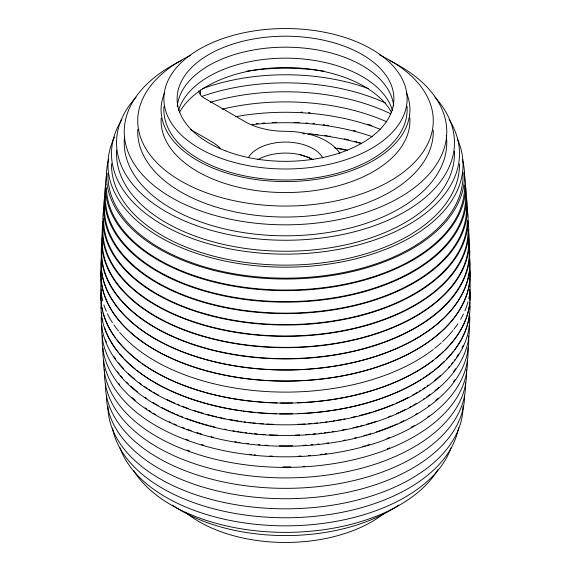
<?xml version="1.0" encoding="UTF-8"?>
<svg xmlns="http://www.w3.org/2000/svg" width="571" height="571" viewBox="0 0 571 571"><rect width="100%" height="100%" fill="white"/><g stroke="black" fill="none" stroke-linecap="round" stroke-linejoin="round"><path stroke-width="0.86" d="M257.849 159.687A39.099 22.576 0 0 1 300.011 154.691L306.913 156.761L313.151 159.687M300.011 154.691L309.032 157.625L312.009 159.437M190.693 129.581L211.063 141.344A56.843 32.818 0 0 1 220.306 148.353M200.5 89.833L200.5 94.536M210.199 102.337A164.284 94.85 0 0 1 390.814 113.843M464.573 185.618A179.08 103.387 0 0 1 287.27 290.025A179.08 103.387 0 0 1 106.427 187.659M462.424 159.666A179.08 103.387 0 0 1 285.1 279.041A179.08 103.387 0 0 1 108.704 159.202M248.321 157.682A39.099 22.576 0 0 1 285.778 142.093A39.099 22.576 0 0 1 322.851 157.981M339.902 153.421A57.792 33.368 0 0 0 285.393 131.309A56.843 32.818 0 0 1 245.095 121.694L204.347 98.169A18.95 10.942 0 0 1 198.808 90.796M202.127 96.313A160.736 92.802 0 0 1 385.589 103.044M457.428 139.088A177.545 102.509 0 0 1 283.666 267.171A177.545 102.509 0 0 1 114.521 137.047M462.945 172.156A177.545 102.509 0 0 1 286.535 278.156A177.545 102.509 0 0 1 107.998 173.356M383.519 513.814A121.644 70.233 0 0 1 186.467 513.001M202.691 88.541A155.705 89.897 0 0 1 368.374 88.562M406.388 92.759A124.421 71.832 0 0 1 285.143 181.578A124.421 71.832 0 0 1 164.783 92.359M177.274 106.406A108.383 62.574 0 0 1 285.065 47.179A108.383 62.574 0 0 1 393.676 105.906M409.828 117.961A124.421 71.832 0 0 1 285.778 192.563A124.421 71.832 0 0 1 161.158 118.283M389.415 60.512A161.272 93.109 0 0 1 403.426 195.232A161.272 93.109 0 0 1 169.666 196.503A161.272 93.109 0 0 1 179.287 61.654M180.093 61.247A161.272 93.109 0 0 1 181.585 60.512M179.679 112.08A111.152 64.173 0 0 1 285.95 67.542A111.152 64.173 0 0 1 391.592 112.573M446.279 135.42A161.272 93.109 0 0 1 286.749 235.809A161.272 93.109 0 0 1 124.542 136.862M434.916 97.149A168.966 97.555 0 0 1 285.5 240.255A168.966 97.555 0 0 1 136.084 97.149M454.409 151.215A168.966 97.555 0 0 1 284.579 251.233A168.966 97.555 0 0 1 116.648 150.144M464.052 172.963A180.115 103.986 0 0 1 285.864 290.625A180.115 103.986 0 0 1 106.856 173.377M465.258 191.092A180.115 103.986 0 0 1 285.907 301.609A180.115 103.986 0 0 1 105.692 191.556M465.165 184.719A181.05 104.529 0 0 1 285.129 302.152A181.05 104.529 0 0 1 105.928 184.297M222.155 109.154A165.818 95.735 0 0 1 386.845 121.851M466.414 204.575A181.05 104.529 0 0 1 285.179 313.136A181.05 104.529 0 0 1 104.614 204.197M466.336 197.33A181.885 105.014 0 0 1 285.129 313.615A181.885 105.014 0 0 1 104.75 196.909M235.352 116.727A166.853 96.328 0 0 1 380.086 129.253M467.378 220.627A181.885 105.014 0 0 1 283.701 324.592A181.885 105.014 0 0 1 103.622 218.55M466.9 207.423A182.62 105.435 0 0 1 285.129 325.027A182.62 105.435 0 0 1 104.186 206.995M252.018 124.671A167.788 96.87 0 0 1 372.706 136.833M468.106 229.064A182.62 105.435 0 0 1 284.437 336.005A182.62 105.435 0 0 1 102.937 227.829M300.831 112.137A167.788 96.87 0 0 1 302.537 112.237M308.483 112.651A167.788 96.87 0 0 1 310.181 112.787M367.653 124.143A167.788 96.87 0 0 1 371.792 125.527M467.999 220.927A183.262 105.806 0 0 1 285.871 336.376A183.262 105.806 0 0 1 102.937 221.355M302.63 133.728A168.623 97.356 0 0 1 304.379 133.835M307.876 134.085A168.623 97.356 0 0 1 361.543 143.685M468.712 239.185A183.262 105.806 0 0 1 284.429 347.361A183.262 105.806 0 0 1 102.345 237.95M256.336 123.707A168.623 97.356 0 0 1 258.035 123.536M262.289 123.165A168.623 97.356 0 0 1 264.851 122.972M272.553 122.522A168.623 97.356 0 0 1 276.842 122.365M294.044 122.365A168.623 97.356 0 0 1 299.197 122.558M306.042 122.965A168.623 97.356 0 0 1 307.748 123.086M312.858 123.529A168.623 97.356 0 0 1 314.55 123.693M323.165 124.699A168.623 97.356 0 0 1 324.935 124.935M326.698 125.185A168.623 97.356 0 0 1 328.461 125.449M353.299 130.452A168.623 97.356 0 0 1 355.783 131.094M468.541 231.883A183.812 106.12 0 0 1 285.871 347.682A183.812 106.12 0 0 1 102.387 232.311M334.713 148.003A169.359 97.777 0 0 1 347.239 150.508M469.262 250.162A183.812 106.12 0 0 1 284.429 358.659A183.812 106.12 0 0 1 101.795 248.927M309.553 133.785A169.359 97.777 0 0 1 312.972 134.092M315.527 134.342A169.359 97.777 0 0 1 318.076 134.62M324.828 135.47A169.359 97.777 0 0 1 327.347 135.827M329.017 136.076A169.359 97.777 0 0 1 330.688 136.341M344.299 138.874A169.359 97.777 0 0 1 348.553 139.824M354.427 141.258A169.359 97.777 0 0 1 356.918 141.915M358.574 142.365A169.359 97.777 0 0 1 361.029 143.057M469.141 243.703A184.283 106.392 0 0 1 285.878 358.938A184.283 106.392 0 0 1 101.795 244.131M469.776 262.86A184.283 106.392 0 0 1 285.165 369.922A184.283 106.392 0 0 1 101.224 262.474M337.597 148.132A170.001 98.148 0 0 1 347.089 150.08M469.747 258.128A184.49 106.513 0 0 1 285.129 370.037A184.49 106.513 0 0 1 101.288 257.692M469.847 270.397A184.49 106.513 0 0 1 285.172 381.021A184.49 106.513 0 0 1 101.174 270.019M469.869 279.362A184.676 106.62 0 0 1 468.784 298.583M467.984 301.888A184.676 106.62 0 0 1 464.887 310.838M463.438 314.036A184.676 106.62 0 0 1 460.619 319.353M457.899 323.721A184.676 106.62 0 0 1 453.802 329.381M452.703 330.766A184.676 106.62 0 0 1 442.539 341.601M441.262 342.778A184.676 106.62 0 0 1 434.61 348.403M433.225 349.481A184.676 106.62 0 0 1 119.61 332.343M118.497 331.016A184.676 106.62 0 0 1 113.872 324.856M112.458 322.751A184.676 106.62 0 0 1 107.427 313.75M106.334 311.359A184.676 106.62 0 0 1 103.901 304.885M102.73 300.774A184.676 106.62 0 0 1 101.317 293.301M101.131 291.624A184.676 106.62 0 0 1 101.16 279.062M469.747 302.059A184.49 106.513 0 0 1 285.129 413.975A184.49 106.513 0 0 1 101.288 301.631M469.626 303.165A184.49 106.513 0 0 1 445.023 349.98M443.139 351.807A184.49 106.513 0 0 1 435.323 358.631M433.282 360.237A184.49 106.513 0 0 1 297.534 402.762M292.431 402.919A184.49 106.513 0 0 1 280.511 402.955M277.106 402.883A184.49 106.513 0 0 1 257.914 401.791M256.143 401.634A184.49 106.513 0 0 1 142.315 363.641M140.916 362.635A184.49 106.513 0 0 1 127.247 351.222M126.034 350.037A184.49 106.513 0 0 1 116.927 339.752M115.406 337.725A184.49 106.513 0 0 1 103.23 312.951M102.794 311.252A184.49 106.513 0 0 1 102.066 307.833M101.774 306.12A184.49 106.513 0 0 1 101.417 303.551M101.174 300.967A184.49 106.513 0 0 1 101.153 292.366M469.826 291.988A184.49 106.513 0 0 1 469.847 300.589M469.755 316.505A184.283 106.392 0 0 1 285.871 424.838A184.283 106.392 0 0 1 101.238 316.934M469.505 313.286A184.283 106.392 0 0 1 469.084 316.712M468.948 317.569A184.283 106.392 0 0 1 468.641 319.282M468.284 320.988A184.283 106.392 0 0 1 466.935 326.084M466.671 326.926A184.283 106.392 0 0 1 462.931 336.198M462.56 336.961A184.283 106.392 0 0 1 461.818 338.403M461.04 339.845A184.283 106.392 0 0 1 454.616 349.73M453.01 351.807A184.283 106.392 0 0 1 446.658 359.059M444.224 361.522A184.283 106.392 0 0 1 434.481 370.079M433.118 371.15A184.283 106.392 0 0 1 423.268 378.123M421.812 379.058A184.283 106.392 0 0 1 349.388 407.259M347.703 407.615A184.283 106.392 0 0 1 298.033 413.611M292.673 413.775A184.283 106.392 0 0 1 279.669 413.804M276.264 413.725A184.283 106.392 0 0 1 257.942 412.662M255.301 412.419A184.283 106.392 0 0 1 243.046 410.992M241.305 410.749A184.283 106.392 0 0 1 137.019 370.479M135.705 369.437A184.283 106.392 0 0 1 125.028 359.766M123.3 357.967A184.283 106.392 0 0 1 119.81 354.034M118.704 352.7A184.283 106.392 0 0 1 104.45 327.304M102.801 321.366A184.283 106.392 0 0 1 102.266 318.804M101.731 315.385A184.283 106.392 0 0 1 101.452 312.808M101.224 308.511A184.283 106.392 0 0 1 101.224 306.798M469.776 306.413A184.283 106.392 0 0 1 469.776 308.133M469.198 325.77A183.812 106.12 0 0 1 285.129 435.552A183.812 106.12 0 0 1 101.824 325.342M463.195 345.583A183.812 106.12 0 0 1 462.103 347.867M458.663 354.034A183.812 106.12 0 0 1 456.707 357.068M455.201 359.216A183.812 106.12 0 0 1 454.181 360.608M452.582 362.678A183.812 106.12 0 0 1 451.468 364.048M449.748 366.09A183.812 106.12 0 0 1 448.556 367.431M440.626 375.368A183.812 106.12 0 0 1 434.774 380.372M428.528 385.104A183.812 106.12 0 0 1 427.158 386.075M425.06 387.509A183.812 106.12 0 0 1 422.918 388.93M420.734 390.321A183.812 106.12 0 0 1 419.25 391.242M417.751 392.149A183.812 106.12 0 0 1 415.474 393.483M414.732 393.911A183.812 106.12 0 0 1 412.483 395.175M408.65 397.23A183.812 106.12 0 0 1 396.103 403.205M393.704 404.232A183.812 106.12 0 0 1 373.57 411.591M371.921 412.105A183.812 106.12 0 0 1 359.259 415.645M356.675 416.288A183.812 106.12 0 0 1 351.722 417.444M345.02 418.85A183.812 106.12 0 0 1 343.335 419.178M341.636 419.499A183.812 106.12 0 0 1 339.945 419.806M339.088 419.956A183.812 106.12 0 0 1 336.533 420.399M334.813 420.677A183.812 106.12 0 0 1 333.093 420.948M331.373 421.212A183.812 106.12 0 0 1 329.645 421.462M327.04 421.819A183.812 106.12 0 0 1 325.306 422.048M322.694 422.376A183.812 106.12 0 0 1 320.952 422.576M317.447 422.954A183.812 106.12 0 0 1 314.807 423.211M311.281 423.518A183.812 106.12 0 0 1 308.633 423.725M305.1 423.96A183.812 106.12 0 0 1 297.998 424.324M273.066 424.324A183.812 106.12 0 0 1 266.857 424.025M263.317 423.789A183.812 106.12 0 0 1 259.784 423.525M255.373 423.132A183.812 106.12 0 0 1 252.746 422.868M250.997 422.683A183.812 106.12 0 0 1 248.371 422.383M245.758 422.062A183.812 106.12 0 0 1 244.024 421.833M241.419 421.469A183.812 106.12 0 0 1 239.692 421.22M237.964 420.955A183.812 106.12 0 0 1 235.395 420.549M234.538 420.406A183.812 106.12 0 0 1 229.306 419.485M224.981 418.65A183.812 106.12 0 0 1 218.151 417.187M216.452 416.794A183.812 106.12 0 0 1 207.223 414.46M203.098 413.311A183.812 106.12 0 0 1 200.657 412.583M199.8 412.326A183.812 106.12 0 0 1 193.89 410.449M188.102 408.443A183.812 106.12 0 0 1 185.661 407.551M184.854 407.244A183.812 106.12 0 0 1 182.313 406.267M178.973 404.925A183.812 106.12 0 0 1 177.317 404.239M174.862 403.19A183.812 106.12 0 0 1 166.882 399.514M158.467 395.146A183.812 106.12 0 0 1 156.254 393.904M155.526 393.483A183.812 106.12 0 0 1 153.185 392.106M151.643 391.178A183.812 106.12 0 0 1 148.624 389.279M147.147 388.316A183.812 106.12 0 0 1 144.249 386.353M141.451 384.362A183.812 106.12 0 0 1 139.395 382.841M134.806 379.208A183.812 106.12 0 0 1 128.439 373.577M123.714 368.816A183.812 106.12 0 0 1 118.597 362.899M115.506 358.809A183.812 106.12 0 0 1 113.986 356.604M106.37 342.236A183.812 106.12 0 0 1 105.492 339.923M469.312 318.254A183.812 106.12 0 0 1 469.262 320.823M468.598 335.905A183.262 105.806 0 0 1 285.129 446.222A183.262 105.806 0 0 1 102.437 335.477M455.679 368.688A183.262 105.806 0 0 1 453.674 371.471M438.849 387.366A183.262 105.806 0 0 1 434.988 390.635M430.227 394.34A183.262 105.806 0 0 1 426.737 396.852M424.646 398.287A183.262 105.806 0 0 1 423.225 399.229M416.602 403.362A183.262 105.806 0 0 1 415.088 404.247M414.346 404.668A183.262 105.806 0 0 1 412.854 405.51M411.348 406.345A183.262 105.806 0 0 1 409.828 407.166M405.153 409.571A183.262 105.806 0 0 1 400.471 411.827M398.922 412.54A183.262 105.806 0 0 1 396.567 413.59M390.957 415.959A183.262 105.806 0 0 1 388.508 416.937M376.567 421.248A183.262 105.806 0 0 1 372.485 422.554M371.664 422.811A183.262 105.806 0 0 1 366.675 424.289M363.299 425.231A183.262 105.806 0 0 1 360.751 425.902M359.045 426.344A183.262 105.806 0 0 1 353.178 427.758M346.526 429.199A183.262 105.806 0 0 1 342.315 430.02M333.814 431.49A183.262 105.806 0 0 1 332.094 431.762M329.51 432.14A183.262 105.806 0 0 1 327.783 432.383M326.055 432.611A183.262 105.806 0 0 1 324.321 432.832M321.716 433.146A183.262 105.806 0 0 1 319.096 433.439M315.599 433.796A183.262 105.806 0 0 1 312.965 434.039M309.446 434.331A183.262 105.806 0 0 1 305.92 434.574M299.732 434.916A183.262 105.806 0 0 1 295.3 435.088M277.542 435.138A183.262 105.806 0 0 1 269.562 434.838M265.151 434.581A183.262 105.806 0 0 1 261.618 434.331M257.221 433.967A183.262 105.806 0 0 1 254.587 433.717M251.968 433.453A183.262 105.806 0 0 1 249.356 433.161M246.743 432.847A183.262 105.806 0 0 1 245.009 432.618M242.411 432.268A183.262 105.806 0 0 1 240.691 432.026M238.971 431.769A183.262 105.806 0 0 1 237.25 431.505M234.688 431.091A183.262 105.806 0 0 1 232.947 430.791M226.023 429.506A183.262 105.806 0 0 1 224.303 429.164M214.967 427.087A183.262 105.806 0 0 1 209.942 425.823M208.279 425.388A183.262 105.806 0 0 1 205.803 424.71M204.161 424.246A183.262 105.806 0 0 1 185.96 418.265M182.62 416.994A183.262 105.806 0 0 1 180.115 415.995M178.459 415.31A183.262 105.806 0 0 1 176.004 414.275M174.383 413.568A183.262 105.806 0 0 1 171.978 412.49M170.394 411.762A183.262 105.806 0 0 1 161.843 407.516M158.103 405.489A183.262 105.806 0 0 1 156.64 404.661M155.912 404.247A183.262 105.806 0 0 1 152.807 402.412M146.833 398.608A183.262 105.806 0 0 1 144.67 397.138M137.425 391.77A183.262 105.806 0 0 1 130.788 386.139M128.297 383.812A183.262 105.806 0 0 1 126.498 382.042M122.43 377.709A183.262 105.806 0 0 1 120.724 375.739M119.096 373.755A183.262 105.806 0 0 1 117.533 371.75M468.013 347.76A182.62 105.435 0 0 1 285.871 456.836A182.62 105.435 0 0 1 102.966 348.189M455.087 379.537A182.62 105.435 0 0 1 453.602 381.614M438.314 398.144A182.62 105.435 0 0 1 435.773 400.328M429.72 405.096A182.62 105.435 0 0 1 428.314 406.131M417.644 413.19A182.62 105.435 0 0 1 415.395 414.532M403.947 420.663A182.62 105.435 0 0 1 402.362 421.434M401.599 421.798A182.62 105.435 0 0 1 400.071 422.519M396.959 423.932A182.62 105.435 0 0 1 394.597 424.967M393.005 425.645A182.62 105.435 0 0 1 388.152 427.615M387.331 427.936A182.62 105.435 0 0 1 376.475 431.833M370.543 433.724A182.62 105.435 0 0 1 368.059 434.46M366.389 434.945A182.62 105.435 0 0 1 363.87 435.644M356.218 437.622A182.62 105.435 0 0 1 354.584 438.014M345.476 440.005A182.62 105.435 0 0 1 343.799 440.334M328.496 442.889A182.62 105.435 0 0 1 326.776 443.125M318.982 444.067A182.62 105.435 0 0 1 317.24 444.245M312.872 444.659A182.62 105.435 0 0 1 311.116 444.809M306.727 445.137A182.62 105.435 0 0 1 303.208 445.351M292.609 445.773A182.62 105.435 0 0 1 279.34 445.794M267.856 445.359A182.62 105.435 0 0 1 265.215 445.202M259.948 444.816A182.62 105.435 0 0 1 258.192 444.666M248.613 443.674A182.62 105.435 0 0 1 246.879 443.467M239.984 442.525A182.62 105.435 0 0 1 238.271 442.261M236.565 441.997A182.62 105.435 0 0 1 234.867 441.718M213.54 437.322A182.62 105.435 0 0 1 211.034 436.687M201.206 433.946A182.62 105.435 0 0 1 196.988 432.64M191.178 430.698A182.62 105.435 0 0 1 187.11 429.242M184.661 428.321A182.62 105.435 0 0 1 182.149 427.344M176.389 424.96A182.62 105.435 0 0 1 173.969 423.903M170.793 422.454A182.62 105.435 0 0 1 169.216 421.712M155.583 414.517A182.62 105.435 0 0 1 153.271 413.14M151.001 411.734A182.62 105.435 0 0 1 148.774 410.313M146.59 408.865A182.62 105.435 0 0 1 145.162 407.887M135.227 400.328A182.62 105.435 0 0 1 131.965 397.502M119.674 384.583A182.62 105.435 0 0 1 118.632 383.255M467.356 360.465A181.885 105.014 0 0 1 285.871 467.392A181.885 105.014 0 0 1 103.636 360.893M429.142 415.816A181.885 105.014 0 0 1 427.736 416.844M414.111 425.652A181.885 105.014 0 0 1 411.156 427.322M389.358 437.607A181.885 105.014 0 0 1 386.924 438.571M369.373 444.581A181.885 105.014 0 0 1 366.896 445.309M365.233 445.78A181.885 105.014 0 0 1 362.713 446.479M326.605 453.695A181.885 105.014 0 0 1 324.885 453.916M322.301 454.238A181.885 105.014 0 0 1 320.581 454.437M310.139 455.444A181.885 105.014 0 0 1 308.39 455.572M301.381 456.008A181.885 105.014 0 0 1 298.747 456.129M272.317 456.136A181.885 105.014 0 0 1 269.683 456.015M255.694 454.987A181.885 105.014 0 0 1 253.952 454.816M251.354 454.545A181.885 105.014 0 0 1 249.627 454.345M203.961 445.266A181.885 105.014 0 0 1 201.542 444.552M188.309 440.162A181.885 105.014 0 0 1 185.903 439.27M466.443 369.765A181.05 104.529 0 0 1 285.129 477.898A181.05 104.529 0 0 1 104.586 369.337M389.686 447.871A181.05 104.529 0 0 1 387.266 448.835M304.8 466.314A181.05 104.529 0 0 1 303.058 466.421M290.796 466.864A181.05 104.529 0 0 1 282.902 466.9M189.565 451.033A181.05 104.529 0 0 1 187.16 450.148M465.586 382.449A180.115 103.986 0 0 1 286.599 488.341A180.115 103.986 0 0 1 105.385 383.719M464.58 395.332A179.08 103.387 0 0 1 285.5 498.726A179.08 103.387 0 0 1 106.42 395.332M463.045 406.109A177.545 102.509 0 0 1 285.864 508.825A177.545 102.509 0 0 1 107.955 406.531M458.563 427.686A173.998 100.453 0 0 1 285.85 517.761A173.998 100.453 0 0 1 112.508 428.086M451.069 447.757A168.966 97.555 0 0 1 285.157 525.841A168.966 97.555 0 0 1 119.796 447.364M438.028 469.512A161.272 93.109 0 0 1 286.478 532.379A161.272 93.109 0 0 1 133.621 470.583M449.127 119.517A173.998 100.453 0 0 1 285.5 254.145A173.998 100.453 0 0 1 121.873 119.517M246.322 71.282A148.01 85.45 0 0 1 324.678 71.282M459.491 163.891A173.998 100.453 0 0 1 285.314 265.13A173.998 100.453 0 0 1 111.509 163.677M398.744 505.071A147.775 85.315 0 0 1 172.256 505.071M406.987 106.192A121.644 70.233 0 0 1 285.771 179.979A121.644 70.233 0 0 1 163.984 106.506M379.458 54.88A147.775 85.315 0 0 1 393.626 178.887A147.775 85.315 0 0 1 178.38 179.508A147.775 85.315 0 0 1 190.407 55.43M178.595 110.46A108.383 62.574 0 0 1 285.5 58.163A108.383 62.574 0 0 1 392.405 110.46M433.246 130.081A147.775 85.315 0 0 1 284.758 217.037A147.775 85.315 0 0 1 137.789 129.224M469.762 289.34A184.676 106.62 0 0 1 285.129 403.097A184.676 106.62 0 0 1 101.288 288.912M469.762 267.378A184.676 106.62 0 0 1 285.129 381.135A184.676 106.62 0 0 1 101.288 266.942M225.117 150.73A108.383 62.574 0 0 0 393.633 102.973A108.383 62.574 0 0 0 237.75 42.597A108.383 62.574 0 0 0 225.117 150.73M218.429 157.353A121.644 70.233 0 0 0 406.923 103.008A121.644 70.233 0 0 0 231.148 35.937A121.644 70.233 0 0 0 218.429 157.353"/></g></svg>
